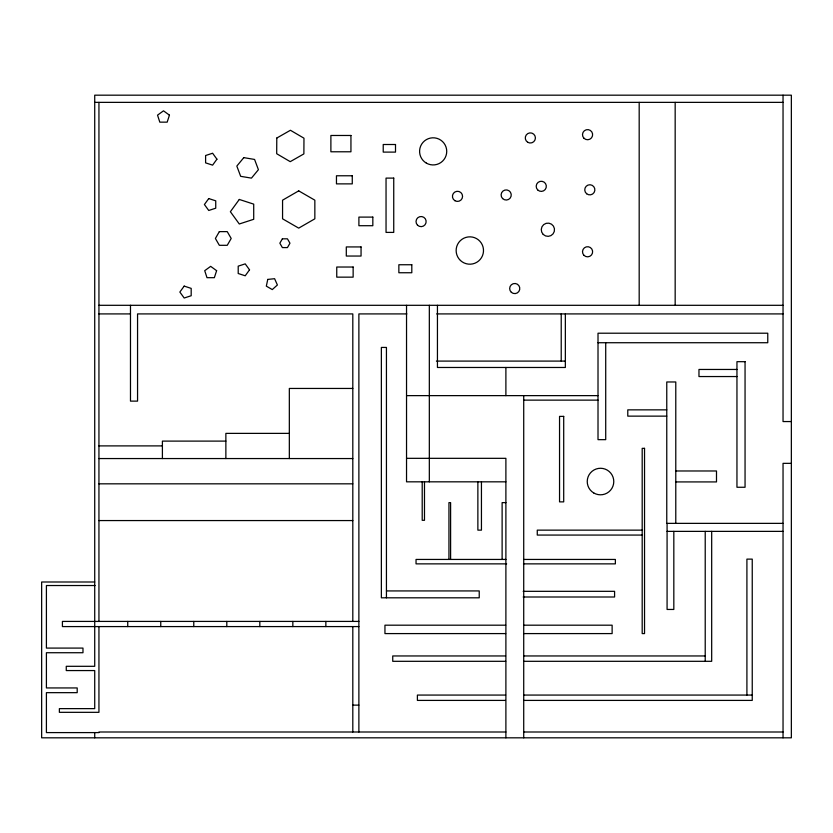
<?xml version="1.0" encoding="UTF-8"?>
<svg xmlns="http://www.w3.org/2000/svg" width="833" height="833" viewBox="0 0 833 833"><rect width="100%" height="100%" fill="white"/><g stroke="black" fill="none" stroke-linecap="round" stroke-linejoin="round"><path stroke-width="1.25" d="M94.723 102.365L783.041 102.365M98.94 305.305L783.041 305.305M98.94 313.916L130.479 313.916M406.868 313.916L358.877 313.916L358.877 731.999M436.7 313.916L783.041 313.916M598.011 342.727L767.766 342.727L767.766 333.21L598.011 333.21L598.011 439.657L605.716 439.657L605.716 342.727M436.43 361.095L565.347 361.095M736.955 369.456L698.97 369.456L698.97 376.547L736.955 376.547M352.807 388.449L289.332 388.449L289.332 458.556M406.535 395.633L598.011 395.633M523.718 400.132L598.011 400.132M666.764 409.857L627.78 409.857L627.78 416.136L666.764 416.136M791.35 421.56L783.041 421.56L783.041 95.181M289.332 433.379L225.868 433.379L225.868 458.556M225.868 441.105L162.404 441.105L162.404 458.556M98.94 445.894L162.404 445.894M406.535 458.327L505.891 458.327L505.891 737.819M98.94 458.556L352.807 458.556M791.35 463.346L783.041 463.346L783.041 737.819M675.782 470.978L716.495 470.978L716.495 481.922L675.782 481.922M505.891 481.828L406.535 481.828L406.535 305.305M98.94 483.827L352.807 483.827M505.933 502.632L502.122 502.632L502.122 559.443M98.94 520.563L352.807 520.563M783.041 523.363L666.764 523.363L666.764 381.972L675.782 381.972L675.782 523.363M642.191 530.142L537.264 530.142L537.264 535.067L642.191 535.067M667.077 531.371L783.041 531.371M505.933 559.443L416.042 559.443L416.042 563.868L506.641 563.868M523.957 559.443L615.368 559.443L615.368 563.868L523.468 563.868M94.723 581.996L41.65 581.996L41.65 737.819L791.35 737.819L791.35 95.181L94.723 95.181L94.723 666.306L66.265 666.306L66.265 670.565L94.723 670.565L94.723 708.633L59.372 708.633L59.372 712.33L98.94 712.33L98.94 626.583M95.097 585.526L46.409 585.526L46.409 648.084L82.977 648.084L82.977 652.728L46.409 652.728L46.409 687.943L77.198 687.943L77.198 692.66L46.409 692.66L46.409 732.592L98.94 732.592L98.94 731.999L505.902 731.999M386.439 590.93L479.225 590.93L479.225 597.813L381.368 597.813L381.368 347.434L386.439 347.434L386.439 597.813M523.176 591.326L614.587 591.326L614.587 597.001L523.176 597.001M358.877 621.418L62.413 621.418L62.413 626.583L358.877 626.583M505.683 625.187L384.95 625.187L384.95 633.59L505.683 633.59M523.853 625.187L612.13 625.187L612.13 633.59L523.853 633.59M505.548 655.956L392.739 655.956L392.739 661.308L505.704 661.308M523.697 655.956L705.218 655.956M523.884 661.308L711.684 661.308L711.684 531.371M505.61 695.066L417.395 695.066L417.395 700.407L505.485 700.407M523.77 695.066L752.241 695.066M523.613 700.407L752.241 700.407L752.241 559.12L746.909 559.12L746.909 695.066M352.807 705.124L358.877 705.124M523.718 731.999L783.041 731.999M705.218 531.371L705.218 661.308M675.167 102.365L675.167 305.305M673.824 531.371L673.824 609.454L667.077 609.454L667.077 523.363M639.182 102.365L639.182 305.305M565.347 313.916L565.347 367.478L437.44 367.478L437.44 305.305M561.223 313.916L561.223 361.095M523.718 395.633L523.718 737.819M505.891 367.478L505.891 395.633M481.443 481.828L481.443 530.142L477.871 530.142L477.871 481.828M450.601 559.443L450.601 502.632L448.945 502.632L448.945 559.443M429.328 305.305L429.328 481.828M424.486 481.828L424.486 520.313L422.206 520.313L422.206 481.828M352.807 621.418L352.807 313.916L137.56 313.916L137.56 401.121L130.479 401.121L130.479 305.305M352.807 626.583L352.807 731.999M325.859 621.418L325.859 626.583M292.841 621.418L292.841 626.583M259.823 621.418L259.823 626.583M226.805 621.418L226.805 626.583M193.777 621.418L193.777 626.583M160.759 621.418L160.759 626.583M127.741 621.418L127.741 626.583M98.94 102.365L98.94 621.48M94.723 732.592L94.723 737.819M276.785 138.039L276.691 153.73L290.238 161.664L303.878 153.897L303.972 138.195L290.425 130.271L276.785 138.039M267.757 279.419L266.331 286.146L272.287 289.582L277.389 284.98L274.598 278.701L267.757 279.419M169.443 115.152L167.173 122.149L159.811 122.149L157.541 115.152L163.497 110.831L169.443 115.152M216.622 270.683L214.352 277.681L206.99 277.681L204.72 270.683L210.666 266.352L216.622 270.683M219.35 231.626L215.393 238.467L219.35 245.308L227.242 245.308L231.199 238.467L227.242 231.626L219.35 231.626M282.377 238.821L279.846 243.205L282.377 247.588L287.437 247.588L289.967 243.205L287.437 238.821L282.377 238.821M216.924 159.186L212.602 165.142L205.605 162.872L205.605 155.511L212.602 153.23L216.924 159.186M208.739 198.566L204.408 204.522L208.739 210.468L215.737 208.198L215.737 200.836L208.739 198.566M239.29 199.451L230.377 211.717L239.29 223.983L253.711 219.298L253.711 204.137L239.29 199.451M184.187 286.104L179.855 292.06L184.187 298.016L191.184 295.736L191.184 288.385L184.187 286.104M249.536 269.83L245.214 275.785L238.207 273.505L238.207 266.144L245.214 263.874L249.536 269.83M243.788 157.635L236.832 166.079L240.664 176.325L251.451 178.127L258.407 169.693L254.575 159.447L243.788 157.635M298.703 190.861L282.564 200.18L282.564 218.819L298.703 228.127L314.843 218.819L314.843 200.18L298.703 190.861M350.943 135.477L330.888 135.477L330.888 151.783L350.943 151.783L350.943 135.477M395.508 144.505L383.222 144.505L383.222 152.106L395.508 152.106L395.508 144.505M352.265 175.773L336.459 175.773L336.459 183.874L352.265 183.874L352.265 175.773M393.738 178.106L386.043 178.106L386.043 232.397L393.738 232.397L393.738 178.106M372.83 217.101L358.898 217.101L358.898 225.712L372.83 225.712L372.83 217.101M361.053 246.932L346.299 246.932L346.299 256.043L361.053 256.043L361.053 246.932M411.804 264.748L398.861 264.748L398.861 272.745L411.804 272.745L411.804 264.748M353.14 267.029L336.751 267.029L336.751 277.15L353.14 277.15L353.14 267.029M745.056 361.678L736.955 361.678L736.955 487.263L745.056 487.263L745.056 361.678M563.702 416.385L559.547 416.385L559.547 501.872L563.702 501.872L563.702 416.385M644.534 448.341L642.191 448.341L642.191 633.59L644.534 633.59L644.534 448.341M583.985 138.257A5.06 5.06 0 0 0 592.461 135.987A5.06 5.06 0 0 0 586.255 129.781A5.06 5.06 0 0 0 583.985 138.257M583.985 255.346A5.06 5.06 0 0 0 592.461 253.076A5.06 5.06 0 0 0 586.255 246.88A5.06 5.06 0 0 0 583.985 255.346M537.681 189.914A5.06 5.06 0 0 0 546.156 187.644A5.06 5.06 0 0 0 539.951 181.438A5.06 5.06 0 0 0 537.681 189.914M543.199 234.417A6.633 6.633 0 0 0 554.289 231.449A6.633 6.633 0 0 0 546.177 223.327A6.633 6.633 0 0 0 543.199 234.417M527.81 142.328A5.06 5.06 0 0 0 535.411 137.945A5.06 5.06 0 0 0 527.81 133.561A5.06 5.06 0 0 0 527.81 142.328M586.64 193.756A5.06 5.06 0 0 0 594.814 190.59A5.06 5.06 0 0 0 587.983 185.093A5.06 5.06 0 0 0 586.64 193.756M511.337 292.31A5.06 5.06 0 0 0 519.677 289.603A5.06 5.06 0 0 0 513.159 283.73A5.06 5.06 0 0 0 511.337 292.31M502.601 198.556A5.06 5.06 0 0 0 511.077 196.276A5.06 5.06 0 0 0 504.86 190.08A5.06 5.06 0 0 0 502.601 198.556M460.462 260.49A13.672 13.672 0 0 0 483.14 253.638A13.672 13.672 0 0 0 465.866 237.426A13.672 13.672 0 0 0 460.462 260.49M426.371 163.122A13.567 13.567 0 0 0 446.727 151.367A13.567 13.567 0 0 0 426.371 139.621A13.567 13.567 0 0 0 426.371 163.122M454.964 200.732A5.06 5.06 0 0 0 462.565 196.349A5.06 5.06 0 0 0 454.964 191.965A5.06 5.06 0 0 0 454.964 200.732M417.5 225.16A5.06 5.06 0 0 0 425.975 222.89A5.06 5.06 0 0 0 419.77 216.695A5.06 5.06 0 0 0 417.5 225.16M593.7 492.928A13.266 13.266 0 0 0 613.775 481.745A13.266 13.266 0 0 0 594.054 469.947A13.266 13.266 0 0 0 593.7 492.928"/></g></svg>
